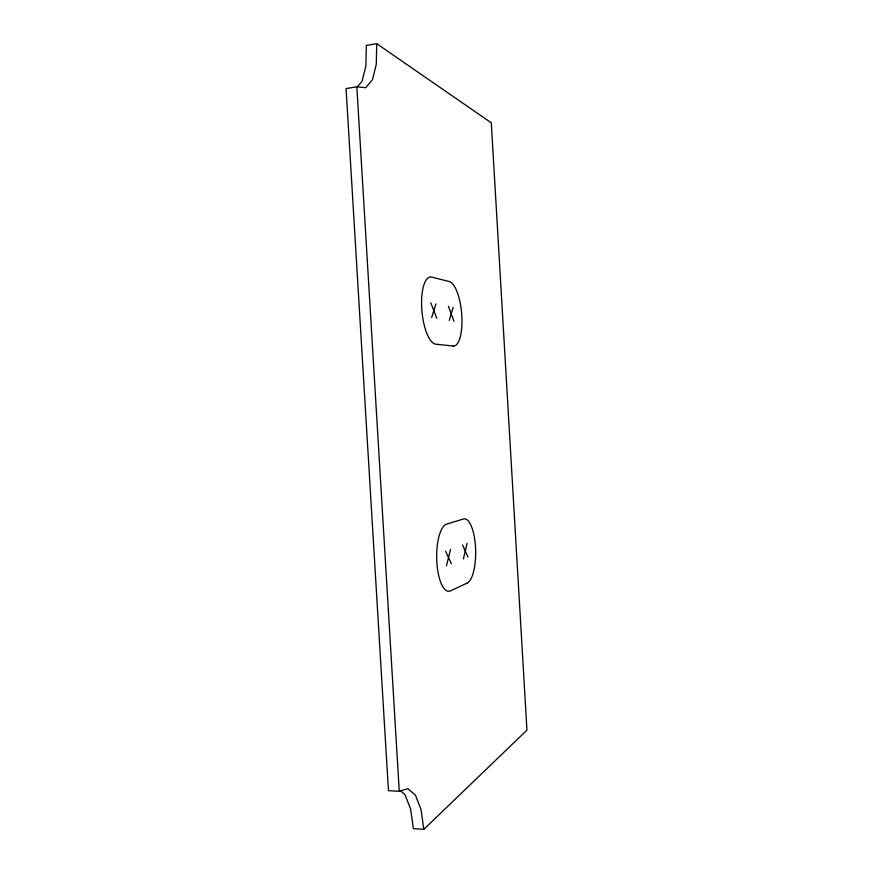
<?xml version="1.0" encoding="UTF-8"?>
<svg xmlns="http://www.w3.org/2000/svg" width="873" height="873" viewBox="0 0 873 873"><rect width="100%" height="100%" fill="white"/><g stroke="black" fill="none" stroke-linecap="round" stroke-linejoin="round"><path stroke-width="1.31" d="M356.828 87.431L362.011 81.429L365.896 66.021L366.333 45.483L376.689 43.65L376.285 64.253L372.487 79.694L365.711 87.704L356.828 86.809L346.057 88.577L388.452 790.687L399.267 791.287L407.877 788.701L415.45 795.172L421.004 809.435L423.82 829.35L413.398 828.663L410.55 808.802L404.93 794.583L400.107 790.545M463.399 558.949L467.142 543.246M446.452 565.791L450.533 549.379M449.257 320.424L453.152 307.252M431.677 317.543L435.933 303.869M423.82 829.35L526.943 730.144L491.292 122.831L376.689 43.65M445.59 551.201L451.385 563.794M462.57 544.927L467.961 557.105M430.804 302.866L436.795 318.383M448.416 306.325L453.971 321.199M356.828 86.809L399.267 791.287M467.175 583.077L450.49 590.857A33.632 11.513 89.1 0 1 436.849 562.026A33.632 11.513 89.1 0 1 446.518 524.193L463.377 518.999A32.312 10.64 88.9 0 1 475.501 547.098A32.312 10.64 88.9 0 1 467.175 583.077M453.12 346.014L435.813 344.18A33.731 11.578 84.7 0 1 421.735 308.475A33.731 11.578 84.7 0 1 431.819 277.123L449.3 281.575A32.399 10.694 84.9 0 1 461.806 315.699A32.399 10.694 84.9 0 1 453.12 346.014"/></g></svg>
